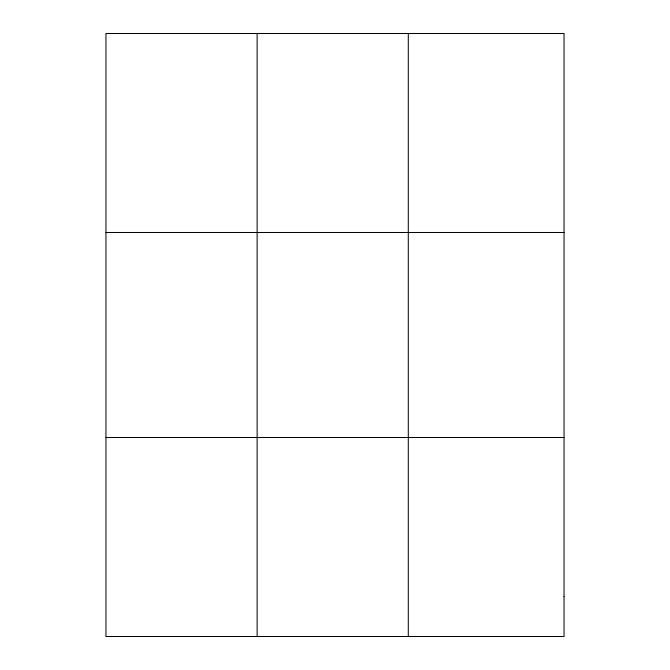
<?xml version="1.0" encoding="UTF-8"?>
<svg xmlns="http://www.w3.org/2000/svg" width="670" height="670" viewBox="0 0 670 670"><rect width="100%" height="100%" fill="white"/><g stroke="black" fill="none" stroke-linecap="round" stroke-linejoin="round"><path stroke-width="1" d="M257.129 33.5L257.129 636.5M408.29 33.5L408.29 636.5M105.96 232.49L564.039 232.49M105.96 437.51L564.039 437.51M564.039 596.702L564.039 636.5L105.96 636.5L105.96 33.5L564.039 33.5L564.039 596.702"/></g></svg>
